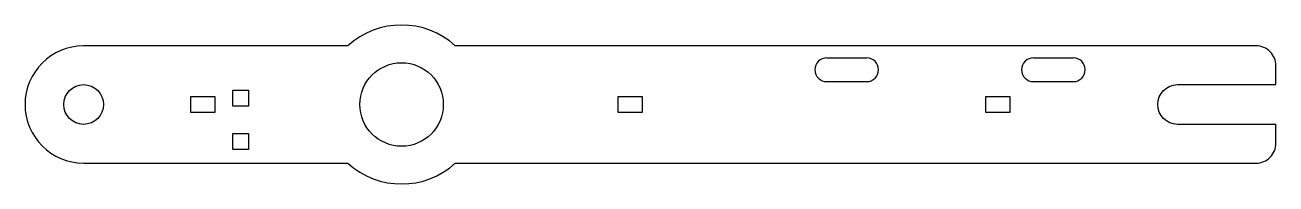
# Model space of a CAD drawing. Header units: millimetres. Extents: x -15 to 300, y -20 to 20.
import ezdxf

# ---------------------------------------------------------------- set-up
doc = ezdxf.new("R2010")
doc.units = ezdxf.units.MM
doc.layers.get('0').update_dxf_attribs({"true_color": 0xffffff})

msp = doc.modelspace()

# ---------------------------------------------------------------- linework, layer by layer
msp.add_lwpolyline([(300, 5), (300, 9.75, 0.414214), (295, 14.75), (93.51, 14.75, 0.388689), (66.49, 14.75), (0, 14.75, 1), (0, -14.75), (66.49, -14.75, 0.388689), (93.51, -14.75), (295, -14.75, 0.414214), (300, -9.75), (300, -5), (275.25, -5, -1), (275.25, 5)], format="xyb", close=True)
for points in [[(187, 11.75), (197, 11.75)], [(239, 11.75), (249, 11.75)], [(37.5, 3.59), (41.5, 3.59), (41.5, -0.41), (37.5, -0.41), (37.5, 3.59)], [(187, 5.75), (197, 5.75)], [(239, 5.75), (249, 5.75)], [(27, -2), (27, 2), (33, 2), (33, -2), (27, -2)], [(134.5, -2), (134.5, 2), (140.5, 2), (140.5, -2), (134.5, -2)], [(227, -2), (227, 2), (233, 2), (233, -2), (227, -2)], [(37.5, -7.3), (41.5, -7.3), (41.5, -11.3), (37.5, -11.3), (37.5, -7.3)]]:
    msp.add_lwpolyline(points)
for centre, radius in [((80, 0), 10.5), ((0, 0), 5)]:
    msp.add_circle(centre, radius)
for centre, start, end in [((187, 8.75), 90, 270), ((197, 8.75), 270, 90), ((239, 8.75), 90, 270), ((249, 8.75), 270, 90)]:
    msp.add_arc(centre, 3, start, end)

doc.saveas('drawing.dxf')
